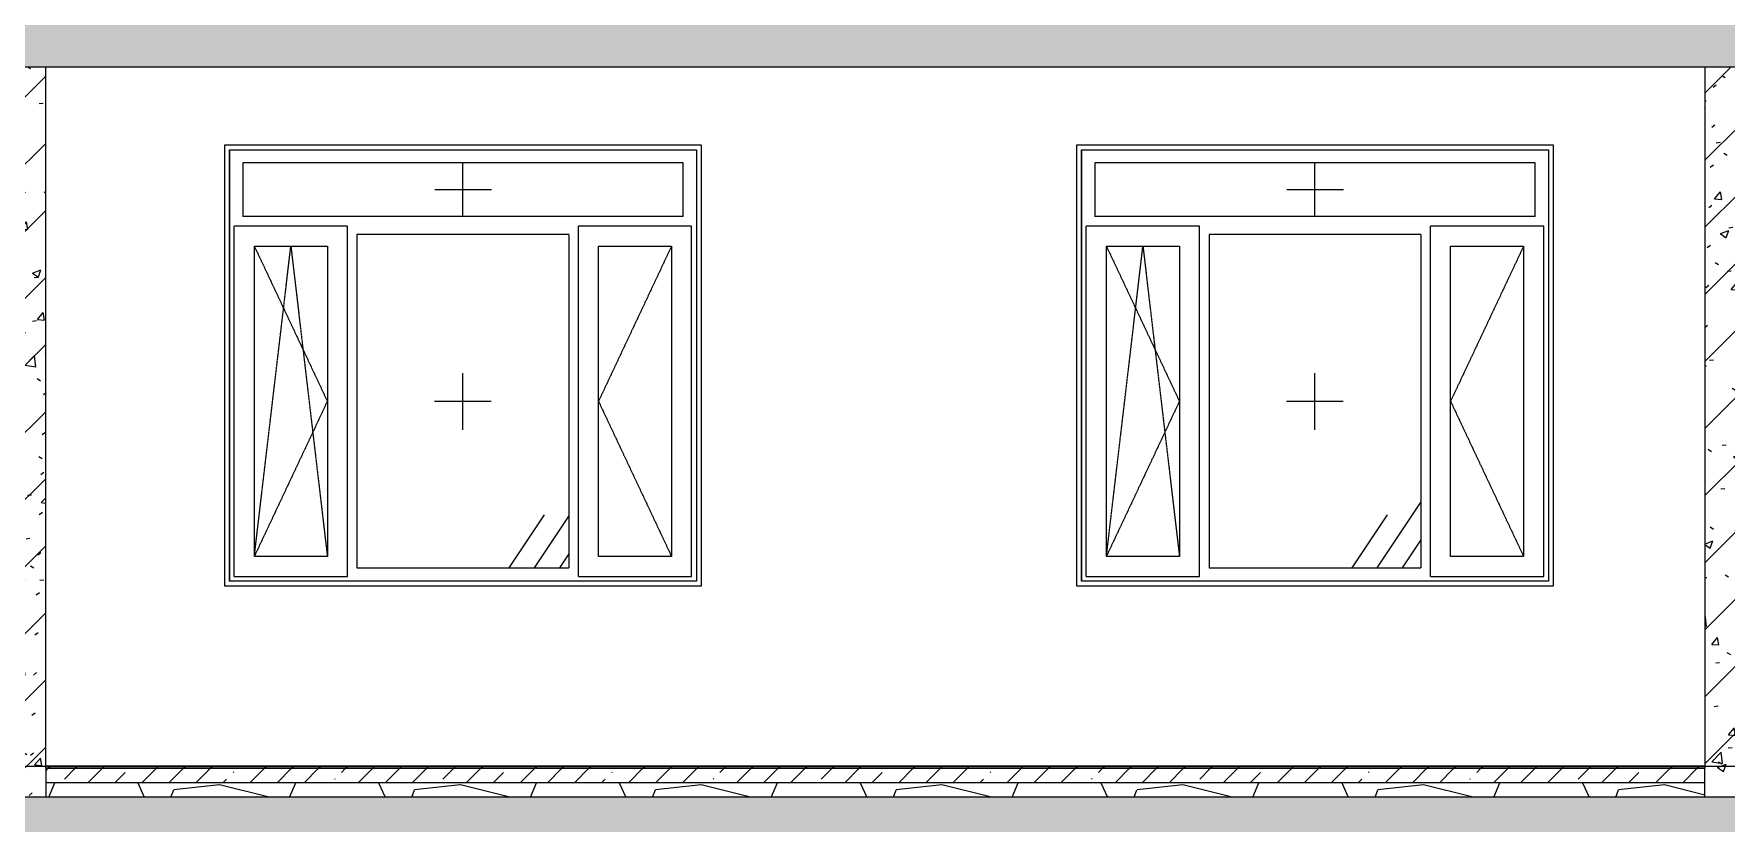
# Model space of a CAD drawing. Header units: millimetres. Extents: x -515342 to 330399, y -224905 to 507333.
# Drawn here: x 98951 to 106091, y 94541 to 97870 of the extents above; entities that cross this region are included whole.
import ezdxf

# ---------------------------------------------------------------- set-up
doc = ezdxf.new("R2010")
doc.units = ezdxf.units.MM
doc.linetypes.add('ASVP_Штриховая_ш2 п1', pattern=[3, 2, -1])
doc.layers.get('0').update_dxf_attribs({"lineweight": 0})
for name, color, linetype, lineweight in [('Линии', 7, 'Continuous', 0), ('Окна', 7, 'Continuous', 0), ('Окна открывание', 7, 'Continuous', 0), ('Перекрытие', 7, 'Continuous', 0), ('Стены внутренние', 7, 'Continuous', 0), ('Стены перегородки', 7, 'Continuous', 0)]:
    doc.layers.add(name, color=color, linetype=linetype, lineweight=lineweight)
pattern_1 = [(236.31, (49717.4, 8823.7), (-1777.996, -3556.002), [641.07, -5769.6]), (236.31, (49752.95, 8717), (-1777.996, -3556.002), [384.64, -6026.03]), (236.31, (49539.6, 8717), (-1777.996, -3556.002), [384.64, -6026.03])]
pattern_2 = [(45, (136801.12, 95610.5), (-141.4214, 141.4214), [])]
pattern_3 = [(50, (136801.12, 95610.5), (364.368, -31.8783), [38.1, -419.1]), (355, (136801.12, 95610.5), (-70.486, 382.1133), [30.48, -335.28]), (100.451, (136831.5, 95607.84), (293.885, 350.2334), [32.38, -356.18]), (46.184, (136801.12, 95712.1), (542.1585, -84.086), [57.15, -628.65]), (96.636, (136846.3, 95705.1), (474.805, 494.8554), [48.57, -534.27]), (351.184, (136801.1, 95712.1), (474.81, 494.85), [45.72, -502.92]), (21, (136851.92, 95686.7), (303.2285, -204.5305), [38.1, -419.1]), (326, (136851.92, 95686.7), (123.604, 368.376), [30.48, -335.28]), (71.451, (136877.2, 95669.65), (426.834, 163.8427), [32.38, -356.18]), (37.5, (136801.12, 95610.49), (6.17665, 169.11015), [16.764, -314.452, 16.764, -323.596, -336.55]), (37.5, (136801.12, 95610.49), (6.17665, 169.11015), [-671.576, 16.764, -319.786]), (7.5, (136801.12, 95610.5), (133.6389, 200.3615), [16.764, -177.292, 16.764, -306.832, -128.27]), (7.5, (136801.12, 95610.5), (133.6389, 200.3615), [-517.652, 16.764, -111.506]), (327.5, (136687.84, 95610.49), (271.1818, -11.45836), [16.764, -110.236, 16.764, -379.476, -525.78]), (327.5, (136687.84, 95610.49), (271.1818, -11.45836), [-523.24, 16.764, -509.016]), (317.5, (136637.04, 95610.5), (296.2585, 50.8528), [16.764, -148.336, 16.764, -246.38, -373.38]), (317.5, (136637.04, 95610.5), (296.2585, 50.8528), [-428.244, 16.764, -356.616])]
pattern_4 = [(45, (136801.12, 95610.5), (-224.5064, 224.5064), []), (45, (137025.63, 95610.5), (-224.5064, 224.5064), [396.875, -79.375, 3.353, -76.022])]
pattern_5 = [(45, (136801.12, 95610.5), (-114.04925, 114.04925), []), (45, (136915.17, 95610.5), (-114.04925, 114.04925), [201.613, -40.323, 3.353, -36.97])]

# ---------------------------------------------------------------- blocks, each defined once
blk = doc.blocks.new('Окно_ПВХ_3Створки_1Фрамуга-верх - АР_Окно_ОП_1820_h_х1970_3ст2фр-в-V45-О_АР_П_Разрез 1-1')
at = {"layer": 'Окна'}
h = blk.add_hatch(dxfattribs=at)
h.set_pattern_fill('FP_5', color=256, style=0, pattern_type=2)
h.set_pattern_definition(pattern_1)
h.paths.add_polyline_path([(15325.3, 7635), (15633.3, 7635), (15633.3, 8943), (15325.3, 8943), (15325.3, 7881.6)])
at = {"layer": 'Окна открывание'}
h = blk.add_hatch(dxfattribs=at)
h.set_pattern_fill('FP_5', color=256, style=0, pattern_type=2)
h.set_pattern_definition(pattern_1)
h.paths.add_polyline_path([(15758.3, 7586), (16652.3, 7586), (16652.3, 8992), (15758.3, 8992), (15758.3, 7679.1)])
at = {"layer": 'Окна', "color": 253, "true_color": 0xaaaaaa}
for p, q in [((15220.3, 9350), (17190.3, 9350)), ((15220.3, 9350), (15220.3, 7530)), ((15220.3, 7530), (15220.3, 9350)), ((15220.3, 9350), (17190.3, 9350)), ((17134.3, 9294), (15276.3, 9294)), ((15276.3, 9294), (15276.3, 9068)), ((17134.3, 9068), (17134.3, 9294)), ((17190.3, 9350), (17190.3, 7530)), ((17190.3, 9350), (17190.3, 7530)), ((17134.3, 9068), (15276.3, 9068)), ((15718.3, 9028), (15240.3, 9028)), ((15240.3, 7550), (15240.3, 9028)), ((15718.3, 7550), (15718.3, 9028)), ((17170.3, 9028), (16692.3, 9028)), ((16692.3, 7550), (16692.3, 9028)), ((17170.3, 7550), (17170.3, 9028)), ((15325.3, 8943), (15633.3, 8943)), ((15325.3, 7635), (15325.3, 8943)), ((15633.3, 8943), (15633.3, 7635)), ((15758.3, 8992), (15758.3, 7586)), ((16652.3, 8992), (15758.3, 8992)), ((16652.3, 8992), (16652.3, 7586)), ((16777.3, 8943), (17085.3, 8943)), ((16777.3, 7635), (16777.3, 8943)), ((17085.3, 8943), (17085.3, 7635)), ((15633.3, 7635), (15325.3, 7635)), ((15758.3, 7586), (16652.3, 7586)), ((17085.3, 7635), (16777.3, 7635)), ((17190.3, 7530), (15220.3, 7530)), ((17190.3, 7530), (15220.3, 7530)), ((15240.3, 7550), (15718.3, 7550)), ((16692.3, 7550), (17170.3, 7550))]:
    blk.add_line(p, q, dxfattribs=at)
at = {"layer": 'Окна открывание', "linetype": 'ASVP_Штриховая_ш2 п1'}
for p, q in [((16205.3, 9068), (16205.3, 9294)), ((16325.3, 9181), (16085.3, 9181)), ((15325.3, 7635), (15479.3, 8943)), ((15325.3, 8943), (15633.3, 8289)), ((15479.3, 8943), (15633.3, 7635)), ((17085.3, 8943), (16777.3, 8289)), ((16205.3, 8169), (16205.3, 8409)), ((15633.3, 8289), (15325.3, 7635)), ((16085.3, 8289), (16325.3, 8289)), ((16777.3, 8289), (17085.3, 7635))]:
    blk.add_line(p, q, dxfattribs=at)
blk = doc.blocks.new('Окно_ПВХ_3Створки_1Фрамуга-верх - АР_Окно_ОП_1820_h_х1970_3ст2фр-в-V46-О_АР_П_Разрез 1-1')
at = {"layer": 'Окна'}
h = blk.add_hatch(dxfattribs=at)
h.set_pattern_fill('FP_5', color=256, style=0, pattern_type=2)
h.set_pattern_definition(pattern_1)
h.paths.add_polyline_path([(11730.329244, 7635), (12038.329244, 7635), (12038.329244, 8943), (11730.329244, 8943), (11730.329244, 7881.586906)])
at = {"layer": 'Окна открывание'}
h = blk.add_hatch(dxfattribs=at)
h.set_pattern_fill('FP_5', color=256, style=0, pattern_type=2)
h.set_pattern_definition(pattern_1)
h.paths.add_polyline_path([(12163.329244, 7586), (13057.329244, 7586), (13057.329244, 8992), (12163.329244, 8992), (12163.329244, 7679.055762)])
at = {"layer": 'Окна', "color": 253, "true_color": 0xaaaaaa}
for p, q in [((11625.329244, 9350), (13595.329244, 9350)), ((11625.329244, 9350), (11625.329244, 7530)), ((11625.329244, 7530), (11625.329244, 9350)), ((11625.329244, 9350), (13595.329244, 9350)), ((13539.329244, 9294), (11681.329244, 9294)), ((11681.329244, 9294), (11681.329244, 9068)), ((13539.329244, 9068), (13539.329244, 9294)), ((13595.329244, 9350), (13595.329244, 7530)), ((13595.329244, 9350), (13595.329244, 7530)), ((13539.329244, 9068), (11681.329244, 9068)), ((12123.329244, 9028), (11645.329244, 9028)), ((11645.329244, 7550), (11645.329244, 9028)), ((12123.329244, 7550), (12123.329244, 9028)), ((13575.329244, 9028), (13097.329244, 9028)), ((13097.329244, 7550), (13097.329244, 9028)), ((13575.329244, 7550), (13575.329244, 9028)), ((11730.329244, 8943), (12038.329244, 8943)), ((11730.329244, 7635), (11730.329244, 8943)), ((12038.329244, 8943), (12038.329244, 7635)), ((12163.329244, 8992), (12163.329244, 7586)), ((13057.329244, 8992), (12163.329244, 8992)), ((13057.329244, 8992), (13057.329244, 7586)), ((13182.329244, 8943), (13490.329244, 8943)), ((13182.329244, 7635), (13182.329244, 8943)), ((13490.329244, 8943), (13490.329244, 7635)), ((12038.329244, 7635), (11730.329244, 7635)), ((12163.329244, 7586), (13057.329244, 7586)), ((13490.329244, 7635), (13182.329244, 7635)), ((13595.329244, 7530), (11625.329244, 7530)), ((13595.329244, 7530), (11625.329244, 7530)), ((11645.329244, 7550), (12123.329244, 7550)), ((13097.329244, 7550), (13575.329244, 7550))]:
    blk.add_line(p, q, dxfattribs=at)
at = {"layer": 'Окна открывание', "linetype": 'ASVP_Штриховая_ш2 п1'}
for p, q in [((12610.329244, 9068), (12610.329244, 9294)), ((12730.329244, 9181), (12490.329244, 9181)), ((11730.329244, 7635), (11884.329244, 8943)), ((11730.329244, 8943), (12038.329244, 8289)), ((11884.329244, 8943), (12038.329244, 7635)), ((13490.329244, 8943), (13182.329244, 8289)), ((12610.329244, 8169), (12610.329244, 8409)), ((12038.329244, 8289), (11730.329244, 7635)), ((12490.329244, 8289), (12730.329244, 8289)), ((13182.329244, 8289), (13490.329244, 7635))]:
    blk.add_line(p, q, dxfattribs=at)
blk = doc.blocks.new('СД_Люблино_Фасады_rvt-1-О_АР_П_Разрез 1-1')
at = {"layer": 'Стены внутренние'}
for p, q in [((11605.3, 9370), (13615.3, 9370)), ((11605.3, 7510), (11605.3, 9370)), ((13615.3, 9370), (13615.3, 7510)), ((15200.3, 9370), (17210.3, 9370)), ((15200.3, 7510), (15200.3, 9370)), ((17210.3, 9370), (17210.3, 7510)), ((13615.3, 7510), (11605.3, 7510)), ((17210.3, 7510), (15200.3, 7510))]:
    blk.add_line(p, q, dxfattribs=at)
at = {"layer": 'Окна', "lineweight": 9}
for name in ['Окно_ПВХ_3Створки_1Фрамуга-верх - АР_Окно_ОП_1820_h_х1970_3ст2фр-в-V46-О_АР_П_Разрез 1-1', 'Окно_ПВХ_3Створки_1Фрамуга-верх - АР_Окно_ОП_1820_h_х1970_3ст2фр-в-V45-О_АР_П_Разрез 1-1']:
    blk.add_blockref(name, (0, 0), dxfattribs=at)

msp = doc.modelspace()

# ---------------------------------------------------------------- hatches: boundary and pattern name
at = {"layer": 'Перекрытие'}
h = msp.add_hatch(dxfattribs=at)
h.set_pattern_fill('FP_1', color=256, style=0, pattern_type=2)
h.set_pattern_definition(pattern_4)
h.paths.add_polyline_path([(190085.5296, 97731.3929), (190085.5296, 97951.3929), (141000.5296, 97951.3929), (141000.5296, 97731.3929), (189732.2317, 97731.3929)])
h.paths.add_polyline_path([(88622.7373, 97731.3929), (137020.5296, 97731.3929), (137020.5296, 97951.3929), (87845.5296, 97951.3929), (87845.5296, 97731.3929)])
h = msp.add_hatch(dxfattribs=at)
h.set_pattern_fill('FP_19', color=256, style=0, pattern_type=2)
h.set_pattern_definition(pattern_5)
h.paths.add_polyline_path([(105198.0643, 94771.3929), (106000.5296, 94771.3929), (106000.5296, 94779.3929), (99000.5296, 94779.3929), (99000.5296, 94771.3929), (104369.2979, 94771.3929)])
h = msp.add_hatch(dxfattribs=at)
h.set_pattern_fill('FP_19', color=256, style=0, pattern_type=2)
h.set_pattern_definition(pattern_5)
h.paths.add_polyline_path([(105198.0643, 94711.3929), (106000.5296, 94711.3929), (106000.5296, 94771.3929), (99000.5296, 94771.3929), (99000.5296, 94711.3929), (104369.2979, 94711.3929)])
h = msp.add_hatch(dxfattribs=at)
h.set_pattern_fill('FP_23', color=256, style=0, pattern_type=2)
h.set_pattern_definition([(228.013, (137532.64, 96626.49), (-8127.96659, -9144.02968), [136.689, -13532.193]), (184.97, (137441.203, 96524.893), (12191.995474, 1016.05502), [234.562, -23221.62]), (132.51, (137207.52, 96504.57), (10159.91241, -11176.07977), [165.393, -16373.889]), (267.274, (136811.283, 96250.573), (1015.889526, 20320.00577), [213.602, -21146.575]), (292.834, (136801.123, 96037.213), (-5080.074175, 12191.97012), [209.453, -20735.923]), (357.274, (136882.403, 95844.173), (-20320.00577, 1015.889526), [213.602, -21146.575]), (37.694, (137095.763, 95834.013), (-13208.042725, -10159.944606), [282.477, -27965.247]), (72.255, (137319.283, 96006.733), (7112.12749, 22351.9589), [266.688, -26402.102]), (121.43, (137400.563, 96260.733), (-8128.10005, 13207.93827), [214.325, -21218.218]), (175.236, (137288.8, 96443.61), (11175.99406, -1016.06972), [244.685, -11989.575]), (222.397, (137044.963, 96463.933), (-12192.085586, -11175.907293), [316.431, -31326.709]), (138.814, (137817.12, 96240.41), (-7111.99222, 6096.00977), [108.002, -10692.226]), (171.469, (137735.843, 96311.533), (13207.991535, -2032.05404), [205.473, -20341.855]), (225, (137532.64, 96342), (1e-13, -1016.001), [143.684, -1293.157]), (203.199, (137461.52, 96463.93), (5079.98556, 2032.0367), [77.377, -7660.25]), (291.801, (137390.4, 96433.45), (-1015.9787, 3048.0072), [109.426, -5361.9]), (30.964, (137431.04, 96331.85), (3047.9913, 2032.0134), [177.728, -5746.52]), (161.565, (137583.44, 96423.3), (2031.999, -1016.0024), [128.515, -3084.36]), (16.39, (136801.12, 96433.453), (10159.97517, 3048.08119), [180.035, -17823.531]), (70.346, (136973.84, 96484.25), (-4064.03389, -11175.98797), [151.04, -14952.887]), (293.199, (137583.44, 96626.49), (-2032.0367, 5079.98556), [154.752, -7582.873]), (343.61, (137644.4, 96484.253), (-10159.97517, 3048.08119), [180.035, -17823.531]), (339.444, (136801.12, 95803.53), (-5080.0015, 2031.99615), [173.614, -8507.094]), (294.775, (136963.68, 95742.57), (-5079.97321, 11176.01259), [145.469, -14401.437]), (66.801, (137593.6, 95610.49), (2032.0367, 5079.98556), [154.752, -7582.873]), (17.354, (137654.56, 95752.73), (-13208.00149, -4063.99474), [170.313, -16860.951]), (69.444, (137095.76, 95610.49), (-2031.99615, -5080.0015), [86.807, -8593.9]), (101.31, (137532.64, 95610.5), (-1016.0048, 4063.9989), [51.806, -5128.797]), (165.964, (137522.48, 95661.3), (3048.0036, -1015.9877), [209.453, -3979.62]), (186.009, (137319.28, 95712.093), (10159.99987, 1015.999794), [194.107, -19216.546]), (303.69, (137431.04, 96240.4), (-1015.9976, 2032.0017), [146.53, -3516.71]), (353.157, (137512.323, 96118.493), (17271.99206, -2032.068835), [255.823, -25326.404]), (60.945, (137766.32, 96088.01), (-4064.04974, -7111.97225), [104.603, -10355.757]), (90, (137817.1, 96179.5), (-1016, 1016), [60.96, -955.04]), (120.256, (137298.96, 95742.57), (4063.94492, -7112.03103), [141.147, -13973.576]), (48.013, (137227.84, 95864.49), (8127.96659, 9144.02968), [273.377, -13395.505]), (0, (137410.7, 96067.7), (1016, 1016), [264.16, -751.84]), (325.305, (137674.88, 96067.69), (-10160.01873, 7111.97318), [160.644, -15903.726]), (254.055, (137806.96, 95976.25), (-1015.9713, -4064.0072), [147.932, -7248.66]), (207.646, (137766.323, 95834.013), (-19303.995784, -10160.00796), [240.858, -23844.986]), (175.426, (137552.963, 95722.253), (-13207.99929, 1016.01778), [254.812, -25226.339])])
h.paths.add_polyline_path([(105198.0643, 94651.3929), (106000.5296, 94651.3929), (106000.5296, 94711.3929), (99000.5296, 94711.3929), (99000.5296, 94651.3929), (104369.2979, 94651.3929)])
h = msp.add_hatch(dxfattribs=at)
h.set_pattern_fill('FP_1', color=256, style=0, pattern_type=2)
h.set_pattern_definition(pattern_4)
h.paths.add_polyline_path([(87845.5296, 94431.3929), (137410.5296, 94431.3929), (137410.5296, 94651.3929), (87845.5296, 94651.3929), (87845.5296, 94435.9791)])
h.paths.add_polyline_path([(141249.4004, 94431.3929), (190085.5296, 94431.3929), (190085.5296, 94651.3929), (140610.5296, 94651.3929), (140610.5296, 94431.3929), (141042.2088, 94431.3929)])
at = {"layer": 'Стены внутренние'}
h = msp.add_hatch(dxfattribs=at)
h.set_pattern_fill('FP_2', color=256, style=0, pattern_type=2)
h.set_pattern_definition(pattern_2)
h.paths.add_polyline_path([(99000.5296, 94651.3929), (99000.5296, 97731.3929), (98850.5296, 97731.3929), (98850.5296, 94651.3929)])
h = msp.add_hatch(dxfattribs=at)
h.set_pattern_fill('FP_3', color=256, style=0, pattern_type=2)
h.set_pattern_definition(pattern_3)
h.paths.add_polyline_path([(99000.5296, 94651.3929), (99000.5296, 97731.3929), (98850.5296, 97731.3929), (98850.5296, 94651.3929)])
h = msp.add_hatch(dxfattribs=at)
h.set_pattern_fill('FP_2', color=256, style=0, pattern_type=2)
h.set_pattern_definition(pattern_2)
h.paths.add_polyline_path([(106150.5296, 94651.3929), (106150.5296, 97731.3929), (106000.5296, 97731.3929), (106000.5296, 94651.3929), (106026.8306, 94651.3929)])
h = msp.add_hatch(dxfattribs=at)
h.set_pattern_fill('FP_3', color=256, style=0, pattern_type=2)
h.set_pattern_definition(pattern_3)
h.paths.add_polyline_path([(106150.5296, 94651.3929), (106150.5296, 97731.3929), (106000.5296, 97731.3929), (106000.5296, 94651.3929), (106026.8306, 94651.3929)])

# ---------------------------------------------------------------- linework, layer by layer
at = {"layer": 'Линии'}
msp.add_line((88345.5296, 94781.3929), (137020.5296, 94781.3929), dxfattribs=at)
at = {"layer": 'Перекрытие'}
for p, q in [((87845.5296, 97731.3929), (137020.5296, 97731.3929)), ((106000.5296, 94781.3929), (99000.5296, 94781.3929)), ((106000.5296, 94779.3929), (99000.5296, 94779.3929)), ((99000.5296, 94771.3929), (99000.5296, 94651.3929)), ((106000.5296, 94771.3929), (99000.5296, 94771.3929)), ((106000.5296, 94651.3929), (106000.5296, 94771.3929)), ((106000.5296, 94711.3929), (99000.5296, 94711.3929)), ((137410.5296, 94651.3929), (87845.5296, 94651.3929))]:
    msp.add_line(p, q, dxfattribs=at)
at = {"layer": 'Стены перегородки'}
for p, q in [((99000.5296, 94771.3929), (99000.5296, 97731.3929)), ((106000.5296, 97731.3929), (106000.5296, 94771.3929))]:
    msp.add_line(p, q, dxfattribs=at)

# ---------------------------------------------------------------- block references
msp.add_blockref('СД_Люблино_Фасады_rvt-1-О_АР_П_Разрез 1-1', (88150.5296, 88031.3929))

doc.saveas('drawing.dxf')
